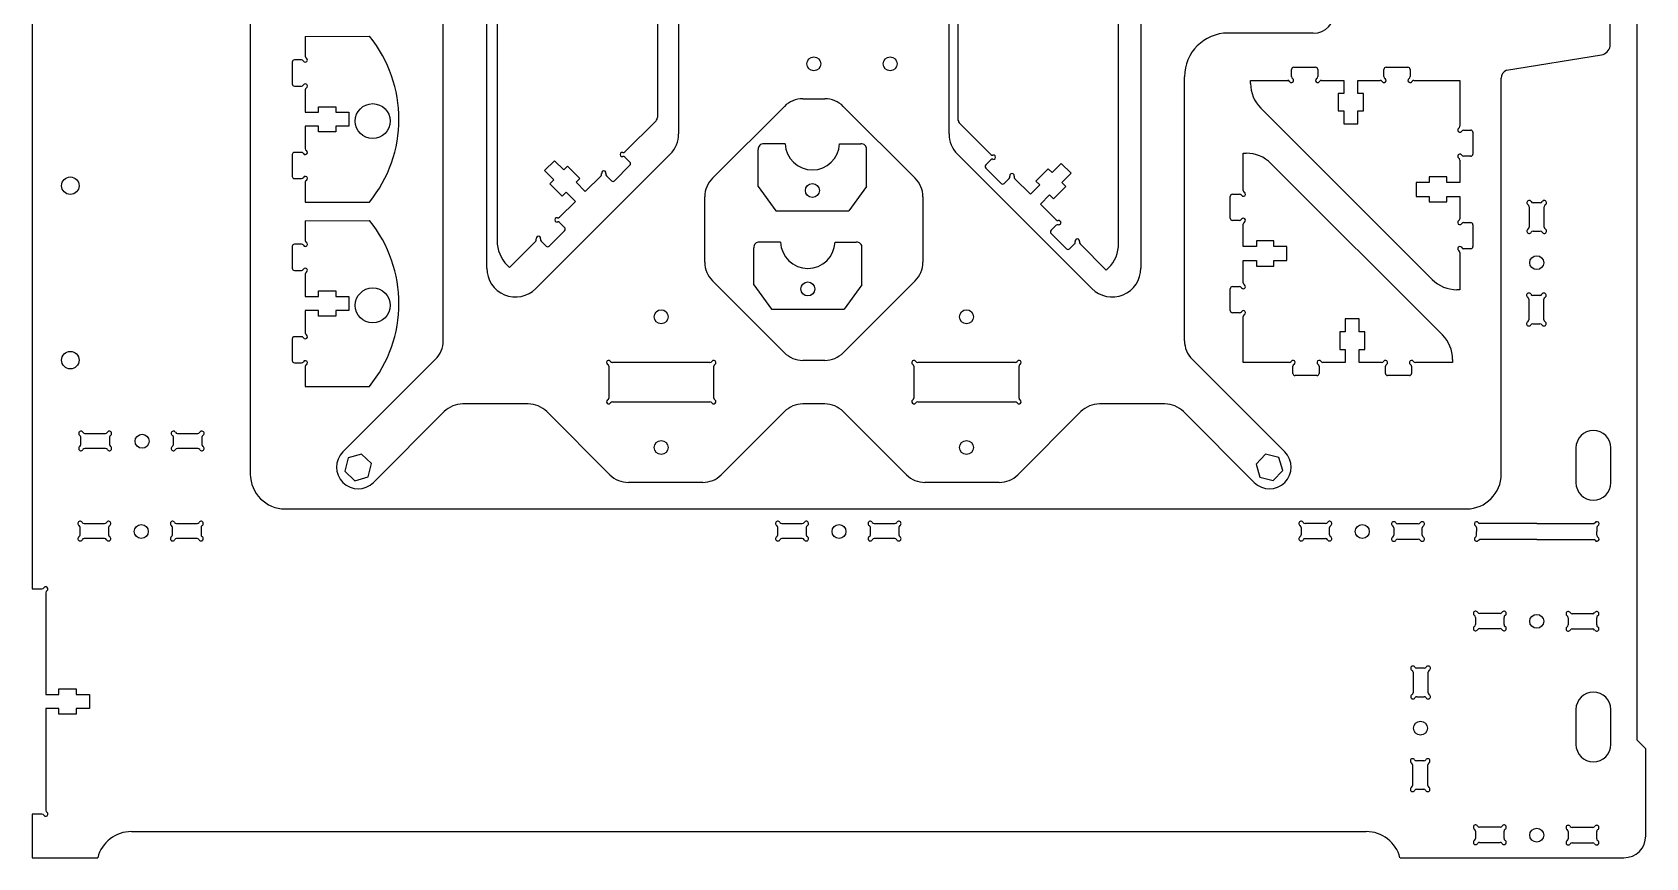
# Model space of a CAD drawing. Header units: millimetres. Extents: x 15 to 608, y -3 to 770.
# Drawn here: x 27.1 to 397.1, y -0.6 to 188.7 of the extents above; entities that cross this region are included whole.
import ezdxf

# ---------------------------------------------------------------- set-up
doc = ezdxf.new("R2010")
doc.units = ezdxf.units.MM
doc.layers.get('0').update_dxf_attribs({"lineweight": 25, "true_color": 0xffffff})
doc.layers.add('WHITE', color=7, linetype='Continuous', true_color=0xffffff)

# ---------------------------------------------------------------- blocks, each defined once
blk = doc.blocks.new('slot')
at = {"layer": 'WHITE', "linetype": 'Continuous'}
for p, q in [((959.16, 438.54), (959.16, 436.97)), ((964.49, 439.4), (960.02, 439.4)), ((965.36, 436.97), (965.36, 438.54)), ((960.02, 436.1), (964.49, 436.1))]:
    blk.add_line(p, q, dxfattribs=at)
for centre, start, end in [((959.16, 439.4), 30, 239.9998), ((958.66, 438.54), 0, 59.9998), ((958.66, 436.97), 300, 0), ((960.02, 439.9), 210, 270), ((964.49, 439.9), 270, 329.9998), ((965.36, 439.4), 300, 149.9998), ((965.86, 438.54), 120, 180), ((965.86, 436.97), 180, 239.9998), ((959.16, 436.1), 120, 329.9998), ((960.02, 435.6), 90, 149.9998), ((964.49, 435.6), 30, 90), ((965.36, 436.1), 210, 59.9998)]:
    blk.add_arc(centre, 0.5, start, end, dxfattribs=at)
blk = doc.blocks.new('jsdb')
at = {"layer": 'WHITE', "linetype": 'Continuous'}
for p, q in [((937.96, 438.54), (937.96, 436.97)), ((943.29, 439.4), (938.82, 439.4)), ((944.16, 436.97), (944.16, 438.54)), ((938.82, 436.1), (943.29, 436.1))]:
    blk.add_line(p, q, dxfattribs=at)
for centre, start, end in [((937.96, 439.4), 30, 239.9998), ((937.46, 438.54), 0, 59.9998), ((937.46, 436.97), 300, 0), ((938.82, 439.9), 210, 270), ((943.29, 439.9), 270, 329.9998), ((944.16, 439.4), 300, 149.9998), ((944.66, 438.54), 120, 180), ((944.66, 436.97), 180, 239.9998), ((937.96, 436.1), 120, 329.9998), ((938.82, 435.6), 90, 149.9998), ((943.29, 435.6), 30, 90), ((944.16, 436.1), 210, 59.9998)]:
    blk.add_arc(centre, 0.5, start, end, dxfattribs=at)
blk = doc.blocks.new('dghjdhy')
at = {"layer": 'WHITE', "linetype": 'Continuous'}
for p, q in [((839.16, 436.97), (839.16, 438.54)), ((840.02, 439.4), (844.49, 439.4)), ((845.36, 438.54), (845.36, 436.97)), ((844.49, 436.1), (840.02, 436.1))]:
    blk.add_line(p, q, dxfattribs=at)
for centre, start, end in [((839.16, 439.4), 30.0002, 240), ((838.66, 438.54), 0, 60), ((838.66, 436.97), 300.0002, 0), ((840.02, 439.9), 210.0002, 270), ((844.49, 439.9), 270, 330), ((845.36, 439.4), 300.0002, 150), ((845.86, 438.54), 120.0002, 180), ((845.86, 436.97), 180, 240), ((839.16, 436.1), 120.0002, 330), ((840.02, 435.6), 90, 150), ((844.49, 435.6), 30.0002, 90), ((845.36, 436.1), 210.0002, 60)]:
    blk.add_arc(centre, 0.5, start, end, dxfattribs=at)
blk = doc.blocks.new('hhtj')
at = {"layer": 'WHITE', "linetype": 'Continuous'}
for p, q in [((817.96, 436.97), (817.96, 438.54)), ((818.82, 439.4), (823.29, 439.4)), ((824.16, 438.54), (824.16, 436.97)), ((823.29, 436.1), (818.82, 436.1))]:
    blk.add_line(p, q, dxfattribs=at)
for centre, start, end in [((817.96, 439.4), 30.0002, 240), ((817.46, 438.54), 0, 60), ((817.46, 436.97), 300.0002, 0), ((818.82, 439.9), 210.0002, 270), ((823.29, 439.9), 270, 330), ((824.16, 439.4), 300.0002, 150), ((824.66, 438.54), 120.0002, 180), ((824.66, 436.97), 180, 240), ((817.96, 436.1), 120.0002, 330), ((818.82, 435.6), 90, 150), ((823.29, 435.6), 30.0002, 90), ((824.16, 436.1), 210.0002, 60)]:
    blk.add_arc(centre, 0.5, start, end, dxfattribs=at)

msp = doc.modelspace()

# ---------------------------------------------------------------- linework, layer by layer
at = {"linetype": 'BYBLOCK'}
for p, q in [((133.64, 245.97), (133.67, 140.91)), ((133.64, 245.97), (133.67, 140.91)), ((276.21, 140.28), (276.18, 245.34)), ((276.21, 140.28), (276.18, 245.34)), ((170.42, 217.77), (170.43, 169.13)), ((170.42, 217.77), (170.43, 169.13)), ((239.43, 168.48), (239.42, 217.12)), ((239.43, 168.48), (239.42, 217.12)), ((291.31, 117.92), (291.31, 178.49)), ((291.31, 117.92), (291.31, 178.49)), ((199.72, 163.12), (194.87, 163.12)), ((199.72, 163.12), (194.87, 163.12)), ((212.21, 163.12), (217.07, 163.12)), ((212.21, 163.12), (217.07, 163.12)), ((193.56, 153.32), (193.56, 161.82)), ((193.56, 153.32), (193.56, 161.82)), ((218.38, 153.32), (218.38, 161.82)), ((218.38, 153.32), (218.38, 161.82)), ((192.52, 152.39), (192.52, 152.39)), ((192.52, 152.39), (192.52, 152.39)), ((192.52, 152.39), (192.52, 152.39)), ((192.52, 152.39), (192.52, 152.39)), ((193.56, 153.32), (197.63, 147.76)), ((193.56, 153.32), (197.63, 147.76)), ((218.38, 153.32), (214.31, 147.76)), ((218.38, 153.32), (214.31, 147.76)), ((197.63, 147.76), (214.31, 147.76)), ((197.63, 147.76), (214.31, 147.76)), ((192.52, 130.73), (192.52, 139.23)), ((192.52, 130.73), (192.52, 139.23)), ((198.69, 140.53), (193.83, 140.53)), ((198.69, 140.53), (193.83, 140.53)), ((211.18, 140.53), (216.03, 140.53)), ((211.18, 140.53), (216.03, 140.53)), ((217.35, 130.73), (217.35, 139.23)), ((217.35, 130.73), (217.35, 139.23)), ((192.52, 130.73), (196.6, 125.17)), ((192.52, 130.73), (196.6, 125.17)), ((217.35, 130.73), (213.27, 125.17)), ((217.35, 130.73), (213.27, 125.17)), ((196.6, 125.17), (213.27, 125.17)), ((196.6, 125.17), (213.27, 125.17)), ((358.28, 75.08), (358.28, 74.19)), ((358.28, 75.08), (358.28, 74.19)), ((358.28, 73.31), (358.28, 74.19)), ((358.28, 73.31), (358.28, 74.19)), ((358.71, 76.19), (358.93, 75.99)), ((358.71, 76.19), (358.93, 75.99)), ((385.45, 76.19), (385.23, 75.99)), ((385.45, 76.19), (385.23, 75.99)), ((385.88, 75.08), (385.88, 74.19)), ((385.88, 75.08), (385.88, 74.19)), ((385.88, 73.31), (385.88, 74.19)), ((385.88, 73.31), (385.88, 74.19)), ((358.71, 72.19), (358.93, 72.39)), ((358.71, 72.19), (358.93, 72.39)), ((385.45, 72.19), (385.23, 72.39)), ((385.45, 72.19), (385.23, 72.39))]:
    msp.add_line(p, q, dxfattribs=at)
for p, q in [((89.68, 187.74), (104.42, 187.76)), ((89.68, 187.74), (104.42, 187.76)), ((89.68, 149.74), (104.39, 149.7)), ((89.68, 149.74), (104.39, 149.7)), ((89.68, 145.47), (104.42, 145.49)), ((89.68, 145.47), (104.42, 145.49)), ((89.68, 107.47), (104.39, 107.43)), ((89.68, 107.47), (104.39, 107.43)), ((397.08, 24.37), (395.08, 26.37)), ((397.08, 24.37), (395.08, 26.37))]:
    msp.add_line(p, q)
for points in [[(102.57, 91.93), (99.54, 91.06), (98.79, 87.99), (101.06, 85.81), (104.09, 86.69), (104.85, 89.75)], [(102.57, 91.93), (99.54, 91.06), (98.79, 87.99), (101.06, 85.81), (104.09, 86.69), (104.85, 89.75)], [(307.71, 89.66), (308.59, 86.63), (311.65, 85.87), (313.84, 88.15), (312.96, 91.18), (309.9, 91.93)], [(307.71, 89.66), (308.59, 86.63), (311.65, 85.87), (313.84, 88.15), (312.96, 91.18), (309.9, 91.93)]]:
    msp.add_lwpolyline(points, close=True, dxfattribs=at)
for centre in [(35.8, 153.49), (35.8, 153.49), (35.8, 113.49), (35.8, 113.49)]:
    msp.add_circle(centre, 2)
for centre in [(205.97, 152.39), (205.97, 152.39), (204.93, 129.81), (204.93, 129.81)]:
    msp.add_circle(centre, 1.6, dxfattribs=at)
for centre in [(80.95, 168.75), (80.95, 168.75), (80.95, 126.48), (80.95, 126.48)]:
    msp.add_arc(centre, 30.21, 320.8955, 38.9934)
for centre, radius, start, end in [((301.31, 178.49), 10, 90, 180), ((301.31, 178.49), 10, 90, 180), ((169.43, 169.11), 1, 315, 1.3829), ((169.43, 169.11), 1, 315, 1.3829), ((240.43, 168.51), 1, 181.3829, 225), ((240.43, 168.51), 1, 181.3829, 225), ((194.73, 161.94), 1.18, 83.4384, 185.8605), ((194.73, 161.94), 1.18, 83.4384, 185.8605), ((205.97, 163.37), 6.25, 182.2924, 357.7076), ((205.97, 163.37), 6.25, 182.2924, 357.7076), ((217.21, 161.94), 1.18, 354.1395, 96.5616), ((217.21, 161.94), 1.18, 354.1395, 96.5616), ((193.7, 139.35), 1.18, 83.4384, 185.8605), ((193.7, 139.35), 1.18, 83.4384, 185.8605), ((204.93, 140.78), 6.25, 182.2924, 357.7076), ((204.93, 140.78), 6.25, 182.2924, 357.7076), ((216.17, 139.35), 1.18, 354.1395, 96.5616), ((216.17, 139.35), 1.18, 354.1395, 96.5616)]:
    msp.add_arc(centre, radius, start, end, dxfattribs=at)
at = {"layer": 'WHITE', "linetype": 'Continuous'}
for p, q in [((395.08, 26.37), (395.08, 362.37)), ((395.08, 26.37), (395.08, 362.37)), ((27.08, 327.72), (27.08, 61.02)), ((27.08, 327.72), (27.08, 61.02)), ((77.08, 301.37), (77.08, 87.37)), ((77.08, 301.37), (77.08, 87.37)), ((121.31, 117.92), (121.31, 268.95)), ((121.31, 117.92), (121.31, 268.95)), ((131.31, 134.57), (131.31, 252.3)), ((131.31, 134.57), (131.31, 252.3)), ((281.31, 252.3), (281.31, 134.57)), ((281.31, 252.3), (281.31, 134.57)), ((175.31, 221.5), (175.31, 165.37)), ((175.31, 221.5), (175.31, 165.37)), ((237.31, 165.37), (237.31, 221.5)), ((237.31, 165.37), (237.31, 221.5)), ((388.95, 185.51), (388.97, 202.76)), ((388.95, 185.51), (388.97, 202.76)), ((89.68, 187.74), (89.68, 183.2)), ((89.68, 187.74), (89.68, 183.2)), ((320.81, 188.49), (301.31, 188.49)), ((320.81, 188.49), (301.31, 188.49)), ((86.68, 181.84), (86.68, 176.84)), ((86.68, 181.84), (86.68, 176.84)), ((88.82, 182.34), (87.18, 182.34)), ((88.82, 182.34), (87.18, 182.34)), ((365.12, 179.96), (386.95, 183.51)), ((365.12, 179.96), (386.95, 183.51)), ((306.45, 176.96), (306.45, 177.65)), ((306.45, 176.96), (306.45, 177.65)), ((306.45, 177.65), (314.98, 177.65)), ((306.45, 177.65), (314.98, 177.65)), ((315.85, 178.51), (315.85, 180.15)), ((315.85, 178.51), (315.85, 180.15)), ((316.35, 180.65), (321.35, 180.65)), ((316.35, 180.65), (321.35, 180.65)), ((321.85, 180.15), (321.85, 178.51)), ((321.85, 180.15), (321.85, 178.51)), ((322.71, 177.65), (327.85, 177.65)), ((322.71, 177.65), (327.85, 177.65)), ((327.85, 177.65), (327.85, 174.65)), ((327.85, 177.65), (327.85, 174.65)), ((331.05, 174.65), (331.05, 177.65)), ((331.05, 174.65), (331.05, 177.65)), ((331.05, 177.65), (336.18, 177.65)), ((331.05, 177.65), (336.18, 177.65)), ((337.05, 178.51), (337.05, 180.15)), ((337.05, 178.51), (337.05, 180.15)), ((337.55, 180.65), (342.55, 180.65)), ((337.55, 180.65), (342.55, 180.65)), ((343.05, 180.15), (343.05, 178.51)), ((343.05, 180.15), (343.05, 178.51)), ((343.91, 177.65), (354.45, 177.65)), ((343.91, 177.65), (354.45, 177.65)), ((354.45, 177.65), (354.45, 167.11)), ((354.45, 177.65), (354.45, 167.11)), ((363.95, 87.37), (363.95, 178.14)), ((363.95, 87.37), (363.95, 178.14)), ((87.18, 176.34), (88.82, 176.34)), ((87.18, 176.34), (88.82, 176.34)), ((89.68, 175.47), (89.68, 170.34)), ((89.68, 175.47), (89.68, 170.34)), ((327.85, 174.65), (326.57, 174.65)), ((327.85, 174.65), (326.57, 174.65)), ((326.57, 174.65), (326.57, 170.65)), ((326.57, 174.65), (326.57, 170.65)), ((332.32, 174.65), (331.05, 174.65)), ((332.32, 174.65), (331.05, 174.65)), ((332.32, 170.65), (332.32, 174.65)), ((332.32, 170.65), (332.32, 174.65)), ((89.68, 170.34), (92.68, 170.34)), ((89.68, 170.34), (92.68, 170.34)), ((92.68, 170.34), (92.68, 171.61)), ((92.68, 170.34), (92.68, 171.61)), ((92.68, 171.61), (96.68, 171.61)), ((92.68, 171.61), (96.68, 171.61)), ((96.68, 171.61), (96.68, 170.34)), ((96.68, 171.61), (96.68, 170.34)), ((96.68, 170.34), (99.68, 170.34)), ((96.68, 170.34), (99.68, 170.34)), ((99.68, 170.34), (99.68, 167.14)), ((99.68, 170.34), (99.68, 167.14)), ((183.07, 155.19), (199.55, 171.68)), ((183.07, 155.19), (199.55, 171.68)), ((203.8, 173.44), (208.82, 173.44)), ((203.8, 173.44), (208.82, 173.44)), ((213.07, 171.68), (229.55, 155.19)), ((213.07, 171.68), (229.55, 155.19)), ((348.1, 131.99), (308.79, 171.3)), ((348.1, 131.99), (308.79, 171.3)), ((326.57, 170.65), (327.85, 170.65)), ((326.57, 170.65), (327.85, 170.65)), ((327.85, 170.65), (327.85, 167.65)), ((327.85, 170.65), (327.85, 167.65)), ((331.05, 167.65), (331.05, 170.65)), ((331.05, 167.65), (331.05, 170.65)), ((331.05, 170.65), (332.32, 170.65)), ((331.05, 170.65), (332.32, 170.65)), ((92.68, 167.14), (89.68, 167.14)), ((92.68, 167.14), (89.68, 167.14)), ((89.68, 167.14), (89.68, 162)), ((89.68, 167.14), (89.68, 162)), ((92.68, 165.86), (92.68, 167.14)), ((92.68, 165.86), (92.68, 167.14)), ((99.68, 167.14), (96.68, 167.14)), ((99.68, 167.14), (96.68, 167.14)), ((96.68, 167.14), (96.68, 165.86)), ((96.68, 167.14), (96.68, 165.86)), ((170.14, 168.4), (162.99, 161.26)), ((170.14, 168.4), (162.99, 161.26)), ((246.89, 160.63), (239.73, 167.8)), ((246.89, 160.63), (239.73, 167.8)), ((327.85, 167.65), (331.05, 167.65)), ((327.85, 167.65), (331.05, 167.65)), ((96.68, 165.86), (92.68, 165.86)), ((96.68, 165.86), (92.68, 165.86)), ((355.31, 166.25), (356.95, 166.25)), ((355.31, 166.25), (356.95, 166.25)), ((357.45, 165.75), (357.45, 160.75)), ((357.45, 165.75), (357.45, 160.75)), ((86.68, 160.64), (86.68, 155.64)), ((86.68, 160.64), (86.68, 155.64)), ((88.82, 161.14), (87.18, 161.14)), ((88.82, 161.14), (87.18, 161.14)), ((173.38, 160.7), (142.58, 129.9)), ((173.38, 160.7), (142.58, 129.9)), ((146.82, 159.23), (144.56, 156.97)), ((146.82, 159.23), (144.56, 156.97)), ((148.94, 157.11), (146.82, 159.23)), ((148.94, 157.11), (146.82, 159.23)), ((162.99, 160.03), (164.15, 158.88)), ((162.99, 160.03), (164.15, 158.88)), ((270.04, 129.9), (239.24, 160.7)), ((270.04, 129.9), (239.24, 160.7)), ((245.74, 158.25), (246.89, 159.41)), ((245.74, 158.25), (246.89, 159.41)), ((304.79, 152.42), (304.79, 160.95)), ((304.79, 152.42), (304.79, 160.95)), ((304.79, 160.95), (305.48, 160.95)), ((304.79, 160.95), (305.48, 160.95)), ((354.45, 159.38), (354.45, 154.25)), ((354.45, 159.38), (354.45, 154.25)), ((356.95, 160.25), (355.31, 160.25)), ((356.95, 160.25), (355.31, 160.25)), ((144.56, 156.97), (146.68, 154.85)), ((144.56, 156.97), (146.68, 154.85)), ((149.85, 158.01), (148.94, 157.11)), ((149.85, 158.01), (148.94, 157.11)), ((152.67, 155.18), (149.85, 158.01)), ((152.67, 155.18), (149.85, 158.01)), ((157.52, 155.79), (153.89, 152.16)), ((157.52, 155.79), (153.89, 152.16)), ((159.91, 154.63), (158.75, 155.79)), ((159.91, 154.63), (158.75, 155.79)), ((164.15, 158.17), (160.61, 154.63)), ((164.15, 158.17), (160.61, 154.63)), ((249.27, 154.01), (245.74, 157.55)), ((249.27, 154.01), (245.74, 157.55)), ((260.04, 157.39), (257.21, 154.56)), ((260.04, 157.39), (257.21, 154.56)), ((260.94, 156.49), (260.04, 157.39)), ((260.94, 156.49), (260.04, 157.39)), ((263.06, 158.61), (260.94, 156.49)), ((263.06, 158.61), (260.94, 156.49)), ((265.32, 156.34), (263.06, 158.61)), ((265.32, 156.34), (263.06, 158.61)), ((263.2, 154.22), (265.32, 156.34)), ((263.2, 154.22), (265.32, 156.34)), ((311.13, 158.61), (350.45, 119.29)), ((311.13, 158.61), (350.45, 119.29)), ((351.45, 155.52), (347.45, 155.52)), ((351.45, 155.52), (347.45, 155.52)), ((347.45, 155.52), (347.45, 154.25)), ((347.45, 155.52), (347.45, 154.25)), ((351.45, 154.25), (351.45, 155.52)), ((351.45, 154.25), (351.45, 155.52)), ((87.18, 155.14), (88.82, 155.14)), ((87.18, 155.14), (88.82, 155.14)), ((89.68, 154.27), (89.68, 149.74)), ((89.68, 154.27), (89.68, 149.74)), ((146.68, 154.85), (145.78, 153.94)), ((146.68, 154.85), (145.78, 153.94)), ((145.78, 153.94), (148.61, 151.12)), ((145.78, 153.94), (148.61, 151.12)), ((148.61, 151.12), (149.51, 152.02)), ((148.61, 151.12), (149.51, 152.02)), ((149.51, 152.02), (151.63, 149.9)), ((149.51, 152.02), (151.63, 149.9)), ((151.77, 154.28), (152.67, 155.18)), ((151.77, 154.28), (152.67, 155.18)), ((153.89, 152.16), (151.77, 154.28)), ((153.89, 152.16), (151.77, 154.28)), ((251.13, 155.17), (249.98, 154.01)), ((251.13, 155.17), (249.98, 154.01)), ((255.99, 151.54), (252.36, 155.17)), ((255.99, 151.54), (252.36, 155.17)), ((258.11, 153.66), (255.99, 151.54)), ((258.11, 153.66), (255.99, 151.54)), ((257.21, 154.56), (258.11, 153.66)), ((257.21, 154.56), (258.11, 153.66)), ((261.27, 150.49), (264.1, 153.32)), ((261.27, 150.49), (264.1, 153.32)), ((264.1, 153.32), (263.2, 154.22)), ((264.1, 153.32), (263.2, 154.22)), ((347.45, 154.25), (344.45, 154.25)), ((347.45, 154.25), (344.45, 154.25)), ((344.45, 154.25), (344.45, 151.05)), ((344.45, 154.25), (344.45, 151.05)), ((354.45, 154.25), (351.45, 154.25)), ((354.45, 154.25), (351.45, 154.25)), ((151.63, 149.9), (148, 146.27)), ((151.63, 149.9), (148, 146.27)), ((181.31, 135.92), (181.31, 150.95)), ((181.31, 135.92), (181.31, 150.95)), ((231.31, 150.95), (231.31, 135.92)), ((231.31, 150.95), (231.31, 135.92)), ((258.25, 149.27), (260.37, 151.4)), ((258.25, 149.27), (260.37, 151.4)), ((261.88, 145.64), (258.25, 149.27)), ((261.88, 145.64), (258.25, 149.27)), ((260.37, 151.4), (261.27, 150.49)), ((260.37, 151.4), (261.27, 150.49)), ((301.79, 146.05), (301.79, 151.05)), ((301.79, 146.05), (301.79, 151.05)), ((302.29, 151.55), (303.92, 151.55)), ((302.29, 151.55), (303.92, 151.55)), ((344.45, 151.05), (347.45, 151.05)), ((344.45, 151.05), (347.45, 151.05)), ((347.45, 151.05), (347.45, 149.77)), ((347.45, 151.05), (347.45, 149.77)), ((347.45, 149.77), (351.45, 149.77)), ((347.45, 149.77), (351.45, 149.77)), ((351.45, 149.77), (351.45, 151.05)), ((351.45, 149.77), (351.45, 151.05)), ((351.45, 151.05), (354.45, 151.05)), ((351.45, 151.05), (354.45, 151.05)), ((354.45, 151.05), (354.45, 145.91)), ((354.45, 151.05), (354.45, 145.91)), ((89.68, 145.47), (89.68, 140.94)), ((89.68, 145.47), (89.68, 140.94)), ((148, 145.04), (149.16, 143.89)), ((148, 145.04), (149.16, 143.89)), ((260.73, 143.26), (261.88, 144.42)), ((260.73, 143.26), (261.88, 144.42)), ((303.92, 145.55), (302.29, 145.55)), ((303.92, 145.55), (302.29, 145.55)), ((304.79, 139.55), (304.79, 144.68)), ((304.79, 139.55), (304.79, 144.68)), ((355.31, 145.05), (356.95, 145.05)), ((355.31, 145.05), (356.95, 145.05)), ((357.45, 144.55), (357.45, 139.55)), ((357.45, 144.55), (357.45, 139.55)), ((142.53, 140.8), (136.5, 134.76)), ((142.53, 140.8), (136.5, 134.76)), ((144.91, 139.64), (143.76, 140.8)), ((144.91, 139.64), (143.76, 140.8)), ((149.16, 143.18), (145.62, 139.64)), ((149.16, 143.18), (145.62, 139.64)), ((264.26, 139.02), (260.73, 142.56)), ((264.26, 139.02), (260.73, 142.56)), ((311.79, 140.82), (307.79, 140.82)), ((311.79, 140.82), (307.79, 140.82)), ((307.79, 140.82), (307.79, 139.55)), ((307.79, 140.82), (307.79, 139.55)), ((311.79, 139.55), (311.79, 140.82)), ((311.79, 139.55), (311.79, 140.82)), ((86.68, 139.57), (86.68, 134.57)), ((86.68, 139.57), (86.68, 134.57)), ((88.82, 140.07), (87.18, 140.07)), ((88.82, 140.07), (87.18, 140.07)), ((266.12, 140.18), (264.97, 139.02)), ((266.12, 140.18), (264.97, 139.02)), ((273.38, 134.14), (267.35, 140.18)), ((273.38, 134.14), (267.35, 140.18)), ((307.79, 139.55), (304.79, 139.55)), ((307.79, 139.55), (304.79, 139.55)), ((314.79, 139.55), (311.79, 139.55)), ((314.79, 139.55), (311.79, 139.55)), ((314.79, 136.35), (314.79, 139.55)), ((314.79, 136.35), (314.79, 139.55)), ((354.45, 138.18), (354.45, 129.65)), ((354.45, 138.18), (354.45, 129.65)), ((356.95, 139.05), (355.31, 139.05)), ((356.95, 139.05), (355.31, 139.05)), ((87.18, 134.07), (88.82, 134.07)), ((87.18, 134.07), (88.82, 134.07)), ((89.68, 133.21), (89.68, 128.07)), ((89.68, 133.21), (89.68, 128.07)), ((136.5, 134.76), (136.01, 135.25)), ((136.5, 134.76), (136.01, 135.25)), ((273.87, 134.63), (273.38, 134.14)), ((273.87, 134.63), (273.38, 134.14)), ((304.79, 131.22), (304.79, 136.35)), ((304.79, 131.22), (304.79, 136.35)), ((304.79, 136.35), (307.79, 136.35)), ((304.79, 136.35), (307.79, 136.35)), ((307.79, 136.35), (307.79, 135.07)), ((307.79, 136.35), (307.79, 135.07)), ((307.79, 135.07), (311.79, 135.07)), ((307.79, 135.07), (311.79, 135.07)), ((311.79, 135.07), (311.79, 136.35)), ((311.79, 135.07), (311.79, 136.35)), ((311.79, 136.35), (314.79, 136.35)), ((311.79, 136.35), (314.79, 136.35)), ((199.55, 115.19), (183.07, 131.68)), ((199.55, 115.19), (183.07, 131.68)), ((229.55, 131.68), (213.07, 115.19)), ((229.55, 131.68), (213.07, 115.19)), ((301.79, 124.85), (301.79, 129.85)), ((301.79, 124.85), (301.79, 129.85)), ((302.29, 130.35), (303.92, 130.35)), ((302.29, 130.35), (303.92, 130.35)), ((354.45, 129.65), (353.76, 129.65)), ((354.45, 129.65), (353.76, 129.65)), ((89.68, 128.07), (92.68, 128.07)), ((89.68, 128.07), (92.68, 128.07)), ((92.68, 128.07), (92.68, 129.35)), ((92.68, 128.07), (92.68, 129.35)), ((92.68, 129.35), (96.68, 129.35)), ((92.68, 129.35), (96.68, 129.35)), ((96.68, 129.35), (96.68, 128.07)), ((96.68, 129.35), (96.68, 128.07)), ((96.68, 128.07), (99.68, 128.07)), ((96.68, 128.07), (99.68, 128.07)), ((99.68, 128.07), (99.68, 124.87)), ((99.68, 128.07), (99.68, 124.87)), ((92.68, 124.87), (89.68, 124.87)), ((92.68, 124.87), (89.68, 124.87)), ((89.68, 124.87), (89.68, 119.74)), ((89.68, 124.87), (89.68, 119.74)), ((92.68, 123.6), (92.68, 124.87)), ((92.68, 123.6), (92.68, 124.87)), ((96.68, 123.6), (92.68, 123.6)), ((96.68, 123.6), (92.68, 123.6)), ((99.68, 124.87), (96.68, 124.87)), ((99.68, 124.87), (96.68, 124.87)), ((96.68, 124.87), (96.68, 123.6)), ((96.68, 124.87), (96.68, 123.6)), ((303.92, 124.35), (302.29, 124.35)), ((303.92, 124.35), (302.29, 124.35)), ((304.79, 112.95), (304.79, 123.48)), ((304.79, 112.95), (304.79, 123.48)), ((331.39, 122.95), (328.19, 122.95)), ((331.39, 122.95), (328.19, 122.95)), ((328.19, 122.95), (328.19, 119.95)), ((328.19, 122.95), (328.19, 119.95)), ((331.39, 119.95), (331.39, 122.95)), ((331.39, 119.95), (331.39, 122.95)), ((88.82, 118.87), (87.18, 118.87)), ((88.82, 118.87), (87.18, 118.87)), ((328.19, 119.95), (326.92, 119.95)), ((328.19, 119.95), (326.92, 119.95)), ((326.92, 119.95), (326.92, 115.95)), ((326.92, 119.95), (326.92, 115.95)), ((332.67, 119.95), (331.39, 119.95)), ((332.67, 119.95), (331.39, 119.95)), ((332.67, 115.95), (332.67, 119.95)), ((332.67, 115.95), (332.67, 119.95)), ((86.68, 118.37), (86.68, 113.37)), ((86.68, 118.37), (86.68, 113.37)), ((326.92, 115.95), (328.19, 115.95)), ((326.92, 115.95), (328.19, 115.95)), ((328.19, 115.95), (328.19, 112.95)), ((328.19, 115.95), (328.19, 112.95)), ((331.39, 112.95), (331.39, 115.95)), ((331.39, 112.95), (331.39, 115.95)), ((331.39, 115.95), (332.67, 115.95)), ((331.39, 115.95), (332.67, 115.95)), ((87.18, 112.87), (88.82, 112.87)), ((87.18, 112.87), (88.82, 112.87)), ((89.68, 112.01), (89.68, 107.47)), ((89.68, 112.01), (89.68, 107.47)), ((98.31, 92.44), (119.55, 113.68)), ((98.31, 92.44), (119.55, 113.68)), ((159.26, 112.07), (159.26, 104.8)), ((159.26, 112.07), (159.26, 104.8)), ((182.49, 112.94), (160.13, 112.94)), ((182.49, 112.94), (160.13, 112.94)), ((183.36, 104.8), (183.36, 112.07)), ((183.36, 104.8), (183.36, 112.07)), ((208.82, 113.44), (203.8, 113.44)), ((208.82, 113.44), (203.8, 113.44)), ((229.26, 112.07), (229.26, 104.8)), ((229.26, 112.07), (229.26, 104.8)), ((252.49, 112.94), (230.13, 112.94)), ((252.49, 112.94), (230.13, 112.94)), ((253.36, 104.8), (253.36, 112.07)), ((253.36, 104.8), (253.36, 112.07)), ((293.07, 113.68), (314.31, 92.44)), ((293.07, 113.68), (314.31, 92.44)), ((315.32, 112.95), (304.79, 112.95)), ((315.32, 112.95), (304.79, 112.95)), ((316.19, 110.45), (316.19, 112.08)), ((316.19, 110.45), (316.19, 112.08)), ((322.19, 112.08), (322.19, 110.45)), ((322.19, 112.08), (322.19, 110.45)), ((328.19, 112.95), (323.06, 112.95)), ((328.19, 112.95), (323.06, 112.95)), ((336.52, 112.95), (331.39, 112.95)), ((336.52, 112.95), (331.39, 112.95)), ((337.39, 110.45), (337.39, 112.08)), ((337.39, 110.45), (337.39, 112.08)), ((343.39, 112.08), (343.39, 110.45)), ((343.39, 112.08), (343.39, 110.45)), ((352.79, 112.95), (344.26, 112.95)), ((352.79, 112.95), (344.26, 112.95)), ((352.79, 113.64), (352.79, 112.95)), ((352.79, 113.64), (352.79, 112.95)), ((321.69, 109.95), (316.69, 109.95)), ((321.69, 109.95), (316.69, 109.95)), ((342.89, 109.95), (337.89, 109.95)), ((342.89, 109.95), (337.89, 109.95)), ((160.13, 103.94), (182.49, 103.94)), ((160.13, 103.94), (182.49, 103.94)), ((230.13, 103.94), (252.49, 103.94)), ((230.13, 103.94), (252.49, 103.94)), ((121.55, 101.68), (105.31, 85.44)), ((121.55, 101.68), (105.31, 85.44)), ((140.82, 103.44), (125.8, 103.44)), ((140.82, 103.44), (125.8, 103.44)), ((159.55, 87.19), (145.07, 101.68)), ((159.55, 87.19), (145.07, 101.68)), ((199.55, 101.68), (185.07, 87.19)), ((199.55, 101.68), (185.07, 87.19)), ((208.82, 103.44), (203.8, 103.44)), ((208.82, 103.44), (203.8, 103.44)), ((227.55, 87.19), (213.07, 101.68)), ((227.55, 87.19), (213.07, 101.68)), ((267.55, 101.68), (253.07, 87.19)), ((267.55, 101.68), (253.07, 87.19)), ((286.82, 103.44), (271.8, 103.44)), ((286.82, 103.44), (271.8, 103.44)), ((307.31, 85.44), (291.07, 101.68)), ((307.31, 85.44), (291.07, 101.68)), ((381.08, 93.37), (381.08, 85.37)), ((381.08, 93.37), (381.08, 85.37)), ((389.08, 85.37), (389.08, 93.37)), ((389.08, 85.37), (389.08, 93.37)), ((180.82, 85.44), (163.8, 85.44)), ((180.82, 85.44), (163.8, 85.44)), ((248.82, 85.44), (231.8, 85.44)), ((248.82, 85.44), (231.8, 85.44)), ((85.08, 79.37), (355.97, 79.37)), ((85.08, 79.37), (355.97, 79.37)), ((372.08, 75.99), (358.93, 75.99)), ((372.08, 75.99), (358.93, 75.99)), ((372.08, 75.99), (385.23, 75.99)), ((372.08, 75.99), (385.23, 75.99)), ((372.08, 72.39), (358.93, 72.39)), ((372.08, 72.39), (358.93, 72.39)), ((372.08, 72.39), (385.23, 72.39)), ((372.08, 72.39), (385.23, 72.39)), ((27.08, 61.02), (29.31, 61.02)), ((27.08, 61.02), (29.31, 61.02)), ((30.18, 60.15), (30.18, 36.79)), ((30.18, 60.15), (30.18, 36.79)), ((33.18, 36.79), (33.18, 38.07)), ((33.18, 36.79), (33.18, 38.07)), ((33.18, 38.07), (37.18, 38.07)), ((33.18, 38.07), (37.18, 38.07)), ((37.18, 38.07), (37.18, 36.79)), ((37.18, 38.07), (37.18, 36.79)), ((30.18, 36.79), (33.18, 36.79)), ((30.18, 36.79), (33.18, 36.79)), ((33.18, 33.59), (30.18, 33.59)), ((33.18, 33.59), (30.18, 33.59)), ((30.18, 33.59), (30.18, 10.24)), ((30.18, 33.59), (30.18, 10.24)), ((33.18, 32.32), (33.18, 33.59)), ((33.18, 32.32), (33.18, 33.59)), ((37.18, 36.79), (40.18, 36.79)), ((37.18, 36.79), (40.18, 36.79)), ((40.18, 33.59), (37.18, 33.59)), ((40.18, 33.59), (37.18, 33.59)), ((37.18, 33.59), (37.18, 32.32)), ((37.18, 33.59), (37.18, 32.32)), ((40.18, 36.79), (40.18, 33.59)), ((40.18, 36.79), (40.18, 33.59)), ((381.08, 33.37), (381.08, 25.37)), ((381.08, 33.37), (381.08, 25.37)), ((389.08, 25.37), (389.08, 33.37)), ((389.08, 25.37), (389.08, 33.37)), ((37.18, 32.32), (33.18, 32.32)), ((37.18, 32.32), (33.18, 32.32)), ((397.08, 4.37), (397.08, 24.37)), ((397.08, 4.37), (397.08, 24.37)), ((29.31, 9.37), (27.08, 9.37)), ((29.31, 9.37), (27.08, 9.37)), ((27.08, 9.37), (27.08, -0.63)), ((27.08, 9.37), (27.08, -0.63)), ((49.83, 5.37), (332.98, 5.37)), ((49.83, 5.37), (332.98, 5.37)), ((27.08, -0.63), (42.08, -0.63)), ((27.08, -0.63), (42.08, -0.63)), ((340.73, -0.63), (392.08, -0.63)), ((340.73, -0.63), (392.08, -0.63))]:
    msp.add_line(p, q, dxfattribs=at)
for centre, radius in [((206.31, 181.44), 1.6), ((206.31, 181.44), 1.6), ((223.81, 181.44), 1.6), ((223.81, 181.44), 1.6), ((105.15, 168.31), 4), ((105.15, 168.31), 4), ((372.08, 135.84), 1.6), ((372.08, 135.84), 1.6), ((372.08, 135.84), 1.6), ((372.08, 135.84), 1.6), ((105.15, 126.05), 4), ((105.15, 126.05), 4), ((171.31, 123.44), 1.6), ((171.31, 123.44), 1.6), ((241.31, 123.44), 1.6), ((241.31, 123.44), 1.6), ((52.26, 94.88), 1.6), ((52.26, 94.88), 1.6), ((171.31, 93.44), 1.6), ((171.31, 93.44), 1.6), ((241.31, 93.44), 1.6), ((241.31, 93.44), 1.6), ((52.08, 74.19), 1.6), ((52.08, 74.19), 1.6), ((52.08, 74.19), 1.6), ((52.08, 74.19), 1.6), ((212.08, 74.19), 1.6), ((212.08, 74.19), 1.6), ((332.08, 74.19), 1.6), ((332.08, 74.19), 1.6), ((372.08, 53.59), 1.6), ((372.08, 53.59), 1.6), ((345.43, 29.07), 1.6), ((345.43, 29.07), 1.6), ((345.43, 29.07), 1.6), ((345.43, 29.07), 1.6), ((372.08, 4.55), 1.6), ((372.08, 4.55), 1.6)]:
    msp.add_circle(centre, radius, dxfattribs=at)
for centre, radius, start, end in [((320.86, 193.43), 4.95, 270.0001, 89.9999), ((320.86, 193.43), 4.95, 270.0001, 89.9999), ((386.39, 186.07), 2.62, 282.3347, 347.6653), ((386.39, 186.07), 2.62, 282.3347, 347.6653), ((87.18, 181.84), 0.5, 90, 180), ((87.18, 181.84), 0.5, 90, 180), ((88.82, 181.84), 0.5, 30.0002, 90), ((88.82, 181.84), 0.5, 30.0002, 90), ((89.68, 182.34), 0.5, 210.0002, 60), ((89.68, 182.34), 0.5, 210.0002, 60), ((90.18, 183.2), 0.5, 180, 240), ((90.18, 183.2), 0.5, 180, 240), ((314.98, 177.15), 0.5, 30.0002, 90), ((314.98, 177.15), 0.5, 30.0002, 90), ((315.85, 177.65), 0.5, 210.0002, 60), ((315.85, 177.65), 0.5, 210.0002, 60), ((316.35, 180.15), 0.5, 90, 180), ((316.35, 180.15), 0.5, 90, 180), ((316.35, 178.51), 0.5, 180, 240), ((316.35, 178.51), 0.5, 180, 240), ((321.35, 180.15), 0.5, 0, 90), ((321.35, 180.15), 0.5, 0, 90), ((321.85, 177.65), 0.5, 120.0002, 330), ((321.85, 177.65), 0.5, 120.0002, 330), ((321.35, 178.51), 0.5, 300.0002, 0), ((321.35, 178.51), 0.5, 300.0002, 0), ((322.71, 177.15), 0.5, 90, 150), ((322.71, 177.15), 0.5, 90, 150), ((336.18, 177.15), 0.5, 30.0002, 90), ((336.18, 177.15), 0.5, 30.0002, 90), ((337.05, 177.65), 0.5, 210.0002, 60), ((337.05, 177.65), 0.5, 210.0002, 60), ((337.55, 180.15), 0.5, 90, 180), ((337.55, 180.15), 0.5, 90, 180), ((337.55, 178.51), 0.5, 180, 240), ((337.55, 178.51), 0.5, 180, 240), ((342.55, 180.15), 0.5, 0, 90), ((342.55, 180.15), 0.5, 0, 90), ((343.05, 177.65), 0.5, 120.0002, 330), ((343.05, 177.65), 0.5, 120.0002, 330), ((342.55, 178.51), 0.5, 300.0002, 0), ((342.55, 178.51), 0.5, 300.0002, 0), ((343.91, 177.15), 0.5, 90, 150), ((343.91, 177.15), 0.5, 90, 150), ((365.95, 178.14), 2, 114.6694, 180), ((365.95, 178.14), 2, 114.6694, 180), ((87.18, 176.84), 0.5, 180, 270), ((87.18, 176.84), 0.5, 180, 270), ((88.82, 176.84), 0.5, 270, 330), ((88.82, 176.84), 0.5, 270, 330), ((89.68, 176.34), 0.5, 300.0002, 150), ((89.68, 176.34), 0.5, 300.0002, 150), ((90.18, 175.47), 0.5, 120.0002, 180), ((90.18, 175.47), 0.5, 120.0002, 180), ((314.45, 176.96), 8, 180, 225), ((314.45, 176.96), 8, 180, 225), ((203.8, 167.44), 6, 90, 135), ((203.8, 167.44), 6, 90, 135), ((208.82, 167.44), 6, 45, 90), ((208.82, 167.44), 6, 45, 90), ((354.45, 166.25), 0.5, 120.0002, 330), ((354.45, 166.25), 0.5, 120.0002, 330), ((353.95, 167.11), 0.5, 300.0002, 0), ((353.95, 167.11), 0.5, 300.0002, 0), ((168.71, 165.37), 6.6, 315, 0), ((168.71, 165.37), 6.6, 315, 0), ((243.91, 165.37), 6.6, 180, 225), ((243.91, 165.37), 6.6, 180, 225), ((355.31, 165.75), 0.5, 90, 150), ((355.31, 165.75), 0.5, 90, 150), ((356.95, 165.75), 0.5, 0, 90), ((356.95, 165.75), 0.5, 0, 90), ((87.18, 160.64), 0.5, 90, 180), ((87.18, 160.64), 0.5, 90, 180), ((88.82, 160.64), 0.5, 30.0002, 90), ((88.82, 160.64), 0.5, 30.0002, 90), ((89.68, 161.14), 0.5, 210.0002, 60), ((89.68, 161.14), 0.5, 210.0002, 60), ((90.18, 162), 0.5, 180, 240), ((90.18, 162), 0.5, 180, 240), ((162.38, 160.64), 0.5, 75.0002, 285), ((162.38, 160.64), 0.5, 75.0002, 285), ((162.64, 161.61), 0.5, 255.0002, 315), ((162.64, 161.61), 0.5, 255.0002, 315), ((162.64, 159.68), 0.5, 45, 105), ((162.64, 159.68), 0.5, 45, 105), ((247.24, 160.99), 0.5, 225, 285), ((247.24, 160.99), 0.5, 225, 285), ((247.24, 159.06), 0.5, 75.0002, 135), ((247.24, 159.06), 0.5, 75.0002, 135), ((247.5, 160.02), 0.5, 255.0002, 105), ((247.5, 160.02), 0.5, 255.0002, 105), ((305.48, 152.95), 8, 45, 90), ((305.48, 152.95), 8, 45, 90), ((354.45, 160.25), 0.5, 30.0002, 240), ((354.45, 160.25), 0.5, 30.0002, 240), ((353.95, 159.38), 0.5, 0, 60), ((353.95, 159.38), 0.5, 0, 60), ((355.31, 160.75), 0.5, 210.0002, 270), ((355.31, 160.75), 0.5, 210.0002, 270), ((356.95, 160.75), 0.5, 270, 0), ((356.95, 160.75), 0.5, 270, 0), ((87.18, 155.64), 0.5, 180, 270), ((87.18, 155.64), 0.5, 180, 270), ((89.68, 155.14), 0.5, 300.0002, 150), ((89.68, 155.14), 0.5, 300.0002, 150), ((157.17, 156.14), 0.5, 315, 15), ((157.17, 156.14), 0.5, 315, 15), ((158.14, 156.4), 0.5, 345.0002, 195), ((158.14, 156.4), 0.5, 345.0002, 195), ((159.1, 156.14), 0.5, 165.0002, 225), ((159.1, 156.14), 0.5, 165.0002, 225), ((163.79, 158.52), 0.5, 315, 45), ((163.79, 158.52), 0.5, 315, 45), ((246.09, 157.9), 0.5, 135, 225), ((246.09, 157.9), 0.5, 135, 225), ((250.78, 155.52), 0.5, 315, 15), ((250.78, 155.52), 0.5, 315, 15), ((251.75, 155.78), 0.5, 345.0002, 195), ((251.75, 155.78), 0.5, 345.0002, 195), ((252.71, 155.52), 0.5, 165.0002, 225), ((252.71, 155.52), 0.5, 165.0002, 225), ((88.82, 155.64), 0.5, 270, 330), ((88.82, 155.64), 0.5, 270, 330), ((90.18, 154.27), 0.5, 120.0002, 180), ((90.18, 154.27), 0.5, 120.0002, 180), ((160.26, 154.99), 0.5, 225, 315), ((160.26, 154.99), 0.5, 225, 315), ((187.31, 150.95), 6, 135, 180), ((187.31, 150.95), 6, 135, 180), ((225.31, 150.95), 6, 360, 45), ((225.31, 150.95), 6, 360, 45), ((249.62, 154.36), 0.5, 225, 315), ((249.62, 154.36), 0.5, 225, 315), ((304.79, 151.55), 0.5, 210.0002, 60), ((304.79, 151.55), 0.5, 210.0002, 60), ((305.29, 152.42), 0.5, 180, 240), ((305.29, 152.42), 0.5, 180, 240), ((302.29, 151.05), 0.5, 90, 180), ((302.29, 151.05), 0.5, 90, 180), ((303.92, 151.05), 0.5, 30.0002, 90), ((303.92, 151.05), 0.5, 30.0002, 90), ((147.39, 145.65), 0.5, 75.0002, 285), ((147.39, 145.65), 0.5, 75.0002, 285), ((147.65, 146.62), 0.5, 255.0002, 315), ((147.65, 146.62), 0.5, 255.0002, 315), ((147.65, 144.69), 0.5, 45, 105), ((147.65, 144.69), 0.5, 45, 105), ((262.24, 146), 0.5, 225, 285), ((262.24, 146), 0.5, 225, 285), ((262.24, 144.07), 0.5, 75.0002, 135), ((262.24, 144.07), 0.5, 75.0002, 135), ((262.49, 145.03), 0.5, 255.0002, 105), ((262.49, 145.03), 0.5, 255.0002, 105), ((302.29, 146.05), 0.5, 180, 270), ((302.29, 146.05), 0.5, 180, 270), ((303.92, 146.05), 0.5, 270, 330), ((303.92, 146.05), 0.5, 270, 330), ((304.79, 145.55), 0.5, 300.0002, 150), ((304.79, 145.55), 0.5, 300.0002, 150), ((305.29, 144.68), 0.5, 120.0002, 180), ((305.29, 144.68), 0.5, 120.0002, 180), ((354.45, 145.05), 0.5, 120.0002, 330), ((354.45, 145.05), 0.5, 120.0002, 330), ((353.95, 145.91), 0.5, 300.0002, 0), ((353.95, 145.91), 0.5, 300.0002, 0), ((355.31, 144.55), 0.5, 90, 150), ((355.31, 144.55), 0.5, 90, 150), ((356.95, 144.55), 0.5, 0, 90), ((356.95, 144.55), 0.5, 0, 90), ((90.18, 140.94), 0.5, 180, 240), ((90.18, 140.94), 0.5, 180, 240), ((141.67, 140.91), 8, 180, 225), ((141.67, 140.91), 8, 180, 225), ((142.18, 141.15), 0.5, 315, 15), ((142.18, 141.15), 0.5, 315, 15), ((143.15, 141.41), 0.5, 345.0002, 195), ((143.15, 141.41), 0.5, 345.0002, 195), ((144.11, 141.15), 0.5, 165.0002, 225), ((144.11, 141.15), 0.5, 165.0002, 225), ((148.8, 143.53), 0.5, 315, 45), ((148.8, 143.53), 0.5, 315, 45), ((261.08, 142.91), 0.5, 135, 225), ((261.08, 142.91), 0.5, 135, 225), ((265.77, 140.53), 0.5, 315, 15), ((265.77, 140.53), 0.5, 315, 15), ((266.74, 140.79), 0.5, 345.0002, 195), ((266.74, 140.79), 0.5, 345.0002, 195), ((267.7, 140.53), 0.5, 165.0002, 225), ((267.7, 140.53), 0.5, 165.0002, 225), ((87.18, 139.57), 0.5, 90, 180), ((87.18, 139.57), 0.5, 90, 180), ((88.82, 139.57), 0.5, 30.0002, 90), ((88.82, 139.57), 0.5, 30.0002, 90), ((89.68, 140.07), 0.5, 210.0002, 60), ((89.68, 140.07), 0.5, 210.0002, 60), ((145.27, 140), 0.5, 225, 315), ((145.27, 140), 0.5, 225, 315), ((264.62, 139.37), 0.5, 225, 315), ((264.62, 139.37), 0.5, 225, 315), ((268.21, 140.28), 8, 315, 360), ((268.21, 140.28), 8, 315, 360), ((354.45, 139.05), 0.5, 30.0002, 240), ((354.45, 139.05), 0.5, 30.0002, 240), ((353.95, 138.18), 0.5, 0, 60), ((353.95, 138.18), 0.5, 0, 60), ((355.31, 139.55), 0.5, 210.0002, 270), ((355.31, 139.55), 0.5, 210.0002, 270), ((356.95, 139.55), 0.5, 270, 0), ((356.95, 139.55), 0.5, 270, 0), ((87.18, 134.57), 0.5, 180, 270), ((87.18, 134.57), 0.5, 180, 270), ((88.82, 134.57), 0.5, 270, 330), ((88.82, 134.57), 0.5, 270, 330), ((89.68, 134.07), 0.5, 300.0002, 150), ((89.68, 134.07), 0.5, 300.0002, 150), ((90.18, 133.21), 0.5, 120.0002, 180), ((90.18, 133.21), 0.5, 120.0002, 180), ((137.91, 134.57), 6.6, 180, 315), ((137.91, 134.57), 6.6, 180, 315), ((187.31, 135.92), 6, 180, 225), ((187.31, 135.92), 6, 180, 225), ((225.31, 135.92), 6, 315, 360), ((225.31, 135.92), 6, 315, 360), ((274.71, 134.57), 6.6, 225, 360), ((274.71, 134.57), 6.6, 225, 360), ((302.29, 129.85), 0.5, 90, 180), ((302.29, 129.85), 0.5, 90, 180), ((303.92, 129.85), 0.5, 30.0002, 90), ((303.92, 129.85), 0.5, 30.0002, 90), ((304.79, 130.35), 0.5, 210.0002, 60), ((304.79, 130.35), 0.5, 210.0002, 60), ((305.29, 131.22), 0.5, 180, 240), ((305.29, 131.22), 0.5, 180, 240), ((353.76, 137.65), 8, 225, 270), ((353.76, 137.65), 8, 225, 270), ((302.29, 124.85), 0.5, 180, 270), ((302.29, 124.85), 0.5, 180, 270), ((303.92, 124.85), 0.5, 270, 330), ((303.92, 124.85), 0.5, 270, 330), ((304.79, 124.35), 0.5, 300.0002, 150), ((304.79, 124.35), 0.5, 300.0002, 150), ((305.29, 123.48), 0.5, 120.0002, 180), ((305.29, 123.48), 0.5, 120.0002, 180), ((87.18, 118.37), 0.5, 90, 180), ((87.18, 118.37), 0.5, 90, 180), ((88.82, 118.37), 0.5, 30.0002, 90), ((88.82, 118.37), 0.5, 30.0002, 90), ((89.68, 118.87), 0.5, 210.0002, 60), ((89.68, 118.87), 0.5, 210.0002, 60), ((90.18, 119.74), 0.5, 180, 240), ((90.18, 119.74), 0.5, 180, 240), ((344.79, 113.64), 8, 0, 45), ((344.79, 113.64), 8, 0, 45), ((115.31, 117.92), 6, 315, 360), ((115.31, 117.92), 6, 315, 360), ((203.8, 119.44), 6, 225, 270), ((203.8, 119.44), 6, 225, 270), ((208.82, 119.44), 6, 270, 315), ((208.82, 119.44), 6, 270, 315), ((297.31, 117.92), 6, 180, 225), ((297.31, 117.92), 6, 180, 225), ((87.18, 113.37), 0.5, 180, 270), ((87.18, 113.37), 0.5, 180, 270), ((88.82, 113.37), 0.5, 270, 330), ((88.82, 113.37), 0.5, 270, 330), ((89.68, 112.87), 0.5, 300.0002, 150), ((89.68, 112.87), 0.5, 300.0002, 150), ((90.18, 112.01), 0.5, 120.0002, 180), ((90.18, 112.01), 0.5, 120.0002, 180), ((159.26, 112.94), 0.5, 30, 239.9998), ((159.26, 112.94), 0.5, 30, 239.9998), ((158.76, 112.07), 0.5, 0, 59.9998), ((158.76, 112.07), 0.5, 0, 59.9998), ((160.13, 113.44), 0.5, 210, 270), ((160.13, 113.44), 0.5, 210, 270), ((182.49, 113.44), 0.5, 270, 330), ((182.49, 113.44), 0.5, 270, 330), ((183.36, 112.94), 0.5, 300.0002, 150), ((183.36, 112.94), 0.5, 300.0002, 150), ((183.86, 112.07), 0.5, 120.0002, 180), ((183.86, 112.07), 0.5, 120.0002, 180), ((229.26, 112.94), 0.5, 30, 239.9998), ((229.26, 112.94), 0.5, 30, 239.9998), ((228.76, 112.07), 0.5, 0, 59.9998), ((228.76, 112.07), 0.5, 0, 59.9998), ((230.13, 113.44), 0.5, 210, 270), ((230.13, 113.44), 0.5, 210, 270), ((252.49, 113.44), 0.5, 270, 330), ((252.49, 113.44), 0.5, 270, 330), ((253.36, 112.94), 0.5, 300.0002, 150), ((253.36, 112.94), 0.5, 300.0002, 150), ((253.86, 112.07), 0.5, 120.0002, 180), ((253.86, 112.07), 0.5, 120.0002, 180), ((315.32, 113.45), 0.5, 270, 330), ((315.32, 113.45), 0.5, 270, 330), ((316.19, 112.95), 0.5, 300.0002, 150), ((316.19, 112.95), 0.5, 300.0002, 150), ((316.69, 112.08), 0.5, 120.0002, 180), ((316.69, 112.08), 0.5, 120.0002, 180), ((322.19, 112.95), 0.5, 30.0002, 240), ((322.19, 112.95), 0.5, 30.0002, 240), ((321.69, 112.08), 0.5, 0, 60), ((321.69, 112.08), 0.5, 0, 60), ((323.06, 113.45), 0.5, 210.0002, 270), ((323.06, 113.45), 0.5, 210.0002, 270), ((336.52, 113.45), 0.5, 270, 330), ((336.52, 113.45), 0.5, 270, 330), ((337.39, 112.95), 0.5, 300.0002, 150), ((337.39, 112.95), 0.5, 300.0002, 150), ((337.89, 112.08), 0.5, 120.0002, 180), ((337.89, 112.08), 0.5, 120.0002, 180), ((343.39, 112.95), 0.5, 30.0002, 240), ((343.39, 112.95), 0.5, 30.0002, 240), ((342.89, 112.08), 0.5, 0, 60), ((342.89, 112.08), 0.5, 0, 60), ((344.26, 113.45), 0.5, 210.0002, 270), ((344.26, 113.45), 0.5, 210.0002, 270), ((316.69, 110.45), 0.5, 180, 270), ((316.69, 110.45), 0.5, 180, 270), ((321.69, 110.45), 0.5, 270, 0), ((321.69, 110.45), 0.5, 270, 0), ((337.89, 110.45), 0.5, 180, 270), ((337.89, 110.45), 0.5, 180, 270), ((342.89, 110.45), 0.5, 270, 0), ((342.89, 110.45), 0.5, 270, 0), ((159.26, 103.94), 0.5, 120, 329.9998), ((159.26, 103.94), 0.5, 120, 329.9998), ((158.76, 104.8), 0.5, 300, 0), ((158.76, 104.8), 0.5, 300, 0), ((160.13, 103.44), 0.5, 90, 149.9998), ((160.13, 103.44), 0.5, 90, 149.9998), ((182.49, 103.44), 0.5, 30.0002, 90), ((182.49, 103.44), 0.5, 30.0002, 90), ((183.36, 103.94), 0.5, 210.0002, 60), ((183.36, 103.94), 0.5, 210.0002, 60), ((183.86, 104.8), 0.5, 180, 240), ((183.86, 104.8), 0.5, 180, 240), ((229.26, 103.94), 0.5, 120, 329.9998), ((229.26, 103.94), 0.5, 120, 329.9998), ((228.76, 104.8), 0.5, 300, 0), ((228.76, 104.8), 0.5, 300, 0), ((230.13, 103.44), 0.5, 90, 149.9998), ((230.13, 103.44), 0.5, 90, 149.9998), ((252.49, 103.44), 0.5, 30.0002, 90), ((252.49, 103.44), 0.5, 30.0002, 90), ((253.36, 103.94), 0.5, 210.0002, 60), ((253.36, 103.94), 0.5, 210.0002, 60), ((253.86, 104.8), 0.5, 180, 240), ((253.86, 104.8), 0.5, 180, 240), ((125.8, 97.44), 6, 90, 135), ((125.8, 97.44), 6, 90, 135), ((140.82, 97.44), 6, 45, 90), ((140.82, 97.44), 6, 45, 90), ((203.8, 97.44), 6, 90, 135), ((203.8, 97.44), 6, 90, 135), ((208.82, 97.44), 6, 45, 90), ((208.82, 97.44), 6, 45, 90), ((271.8, 97.44), 6, 90, 135), ((271.8, 97.44), 6, 90, 135), ((286.82, 97.44), 6, 45, 90), ((286.82, 97.44), 6, 45, 90), ((385.08, 93.37), 4, 0, 180), ((385.08, 93.37), 4, 0, 180), ((101.81, 88.94), 4.95, 135.0001, 314.9999), ((101.81, 88.94), 4.95, 135.0001, 314.9999), ((310.81, 88.94), 4.95, 225.0001, 44.9999), ((310.81, 88.94), 4.95, 225.0001, 44.9999), ((85.08, 87.37), 8, 180, 270), ((85.08, 87.37), 8, 180, 270), ((163.8, 91.44), 6, 225, 270), ((163.8, 91.44), 6, 225, 270), ((180.82, 91.44), 6, 270, 315), ((180.82, 91.44), 6, 270, 315), ((231.8, 91.44), 6, 225, 270), ((231.8, 91.44), 6, 225, 270), ((248.82, 91.44), 6, 270, 315), ((248.82, 91.44), 6, 270, 315), ((355.95, 87.37), 8, 270.1375, 0.0002), ((355.95, 87.37), 8, 270.1375, 0.0002), ((385.08, 85.37), 4, 180, 0), ((385.08, 85.37), 4, 180, 0), ((358.28, 75.94), 0.5, 30, 239.9998), ((358.28, 75.94), 0.5, 30, 239.9998), ((357.78, 75.08), 0.5, 0, 59.9998), ((357.78, 75.08), 0.5, 0, 59.9998), ((385.88, 75.94), 0.5, 300.0002, 150), ((385.88, 75.94), 0.5, 300.0002, 150), ((386.38, 75.08), 0.5, 120.0002, 180), ((386.38, 75.08), 0.5, 120.0002, 180), ((358.28, 72.44), 0.5, 120.0002, 330), ((358.28, 72.44), 0.5, 120.0002, 330), ((357.78, 73.31), 0.5, 300.0002, 0), ((357.78, 73.31), 0.5, 300.0002, 0), ((385.88, 72.44), 0.5, 210, 59.9998), ((385.88, 72.44), 0.5, 210, 59.9998), ((386.38, 73.31), 0.5, 180, 239.9998), ((386.38, 73.31), 0.5, 180, 239.9998), ((29.31, 61.52), 0.5, 270, 330), ((29.31, 61.52), 0.5, 270, 330), ((30.18, 61.02), 0.5, 300.0002, 150), ((30.18, 61.02), 0.5, 300.0002, 150), ((30.68, 60.15), 0.5, 120.0002, 180), ((30.68, 60.15), 0.5, 120.0002, 180), ((385.08, 33.37), 4, 0, 180), ((385.08, 33.37), 4, 0, 180), ((385.08, 25.37), 4, 180, 0), ((385.08, 25.37), 4, 180, 0), ((29.31, 8.87), 0.5, 30.0002, 90), ((29.31, 8.87), 0.5, 30.0002, 90), ((30.18, 9.37), 0.5, 210.0002, 60), ((30.18, 9.37), 0.5, 210.0002, 60), ((30.68, 10.24), 0.5, 180, 240), ((30.68, 10.24), 0.5, 180, 240), ((49.83, -2.63), 8, 90, 165.5224), ((49.83, -2.63), 8, 90, 165.5224), ((332.98, -2.63), 8, 14.4776, 90), ((332.98, -2.63), 8, 14.4776, 90), ((392.08, 4.37), 5, 270, 0), ((392.08, 4.37), 5, 270, 0)]:
    msp.add_arc(centre, radius, start, end, dxfattribs=at)

# ---------------------------------------------------------------- block references
at = {"linetype": 'BYBLOCK', "xscale": 1.05, "yscale": 1.05, "rotation": 90}
for name, p in [('slot', (831.72, -864.04)), ('slot', (831.72, -864.04)), ('jsdb', (831.64, -863.02)), ('jsdb', (831.64, -863.02)), ('slot', (805.08, -970.81)), ('slot', (805.08, -970.81)), ('jsdb', (804.99, -969.8)), ('jsdb', (804.99, -969.8))]:
    msp.add_blockref(name, p, dxfattribs=at)
at = {"linetype": 'BYBLOCK', "xscale": 1.05, "yscale": 1.05}
for name, p in [('hhtj', (-820.61, -364.68)), ('hhtj', (-820.61, -364.68)), ('dghjdhy', (-821.67, -364.68)), ('dghjdhy', (-821.67, -364.68)), ('hhtj', (-820.79, -385.36)), ('hhtj', (-820.79, -385.36)), ('dghjdhy', (-821.85, -385.36)), ('dghjdhy', (-821.85, -385.36)), ('hhtj', (-660.79, -385.36)), ('hhtj', (-660.79, -385.36)), ('dghjdhy', (-661.85, -385.36)), ('dghjdhy', (-661.85, -385.36)), ('jsdb', (-666.79, -385.36)), ('jsdb', (-666.79, -385.36)), ('slot', (-667.8, -385.45)), ('slot', (-667.8, -385.45)), ('jsdb', (-626.79, -405.97)), ('jsdb', (-626.79, -405.97)), ('slot', (-627.8, -406.05)), ('slot', (-627.8, -406.05)), ('jsdb', (-626.79, -455.01)), ('jsdb', (-626.79, -455.01)), ('slot', (-627.8, -455.09)), ('slot', (-627.8, -455.09))]:
    msp.add_blockref(name, p, dxfattribs=at)

doc.saveas('drawing.dxf')
